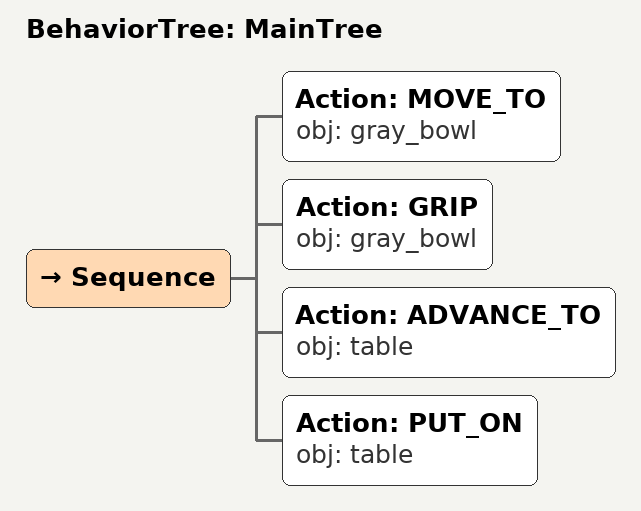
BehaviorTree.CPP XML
<root main_tree_to_execute="MainTree">
  <BehaviorTree ID="MainTree">
    <Sequence>
      <!-- Move to gray_bowl -->
      <Action ID="MOVE_TO" obj="gray_bowl" />
      <!-- Grip gray_bowl -->
      <Action ID="GRIP" obj="gray_bowl" />
      <!-- Advance to table -->
      <Action ID="ADVANCE_TO" obj="table" />
      <!-- Put on table -->
      <Action ID="PUT_ON" obj="table" />
    </Sequence>
  </BehaviorTree>
</root>
